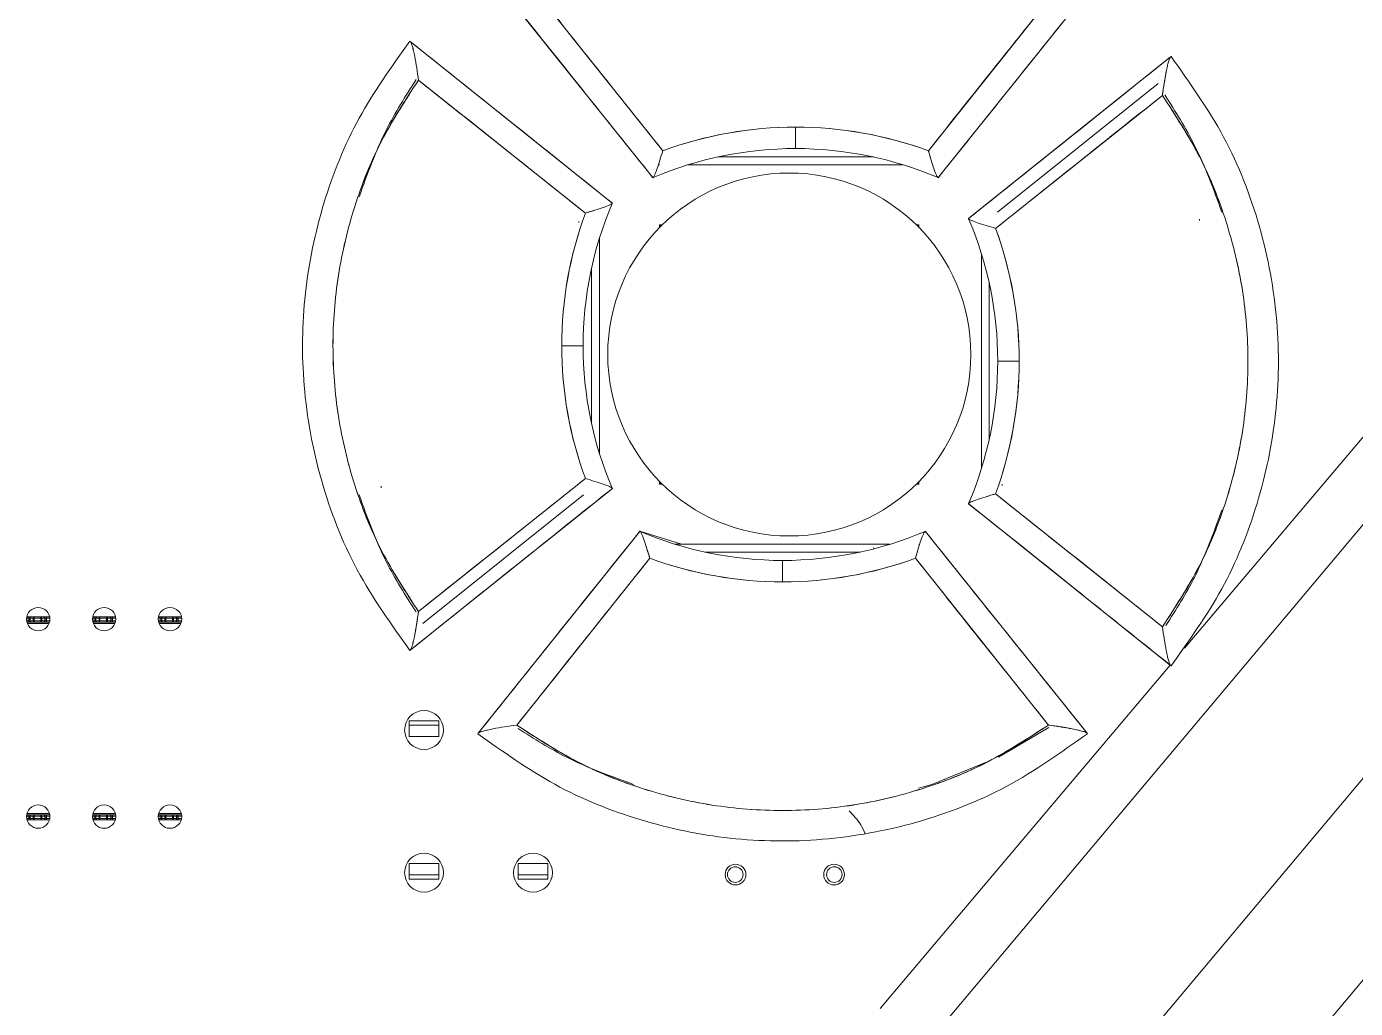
# Model space of a CAD drawing. Header units: millimetres. Extents: x -1 to 210, y -19 to 296.
# Drawn here: x 109.2 to 160.5, y 126.4 to 164.2 of the extents above; entities that cross this region are included whole.
import ezdxf

# ---------------------------------------------------------------- set-up
doc = ezdxf.new("R2010")
doc.units = ezdxf.units.MM

msp = doc.modelspace()

# ---------------------------------------------------------------- linework, layer by layer
at = {"color": 7, "linetype": 'Continuous', "lineweight": 15}
for p, q in [((154.741, 120.278), (199.741, 173.907)), ((133.367, 158.415), (127.146, 166.186)), ((143.241, 124.146), (178.619, 166.307)), ((144.397, 158.413), (150.62, 166.186)), ((133.761, 159.435), (128.633, 165.871)), ((149.133, 165.871), (144.004, 159.435)), ((124.029, 163.649), (124.013, 163.662)), ((124.029, 163.649), (124.013, 163.662)), ((131.801, 157.426), (124.029, 163.649)), ((145.553, 156.822), (153.343, 163.059)), ((153.343, 163.059), (153.359, 163.072)), ((153.359, 163.072), (153.343, 163.059)), ((124.344, 162.162), (130.78, 157.033)), ((146.665, 157.072), (152.859, 162.031)), ((146.665, 157.072), (152.859, 162.031)), ((146.592, 156.443), (153.028, 161.572)), ((138.883, 160.348), (138.883, 159.521)), ((133.634, 158.9), (133.623, 158.896)), ((143.021, 158.896), (134.744, 158.896)), ((141.885, 159.196), (135.881, 159.196)), ((133.383, 158.396), (133.39, 158.399)), ((144.376, 158.399), (144.383, 158.396)), ((144.376, 158.399), (144.383, 158.396)), ((153.875, 140.244), (169.549, 158.806)), ((131.816, 157.404), (131.819, 157.412)), ((131.816, 157.404), (131.819, 157.412)), ((145.553, 156.822), (145.556, 156.815)), ((130.529, 156.706), (130.529, 156.662)), ((133.641, 156.476), (133.641, 156.577)), ((133.691, 156.526), (133.641, 156.577)), ((133.641, 156.577), (133.742, 156.577)), ((143.54, 156.577), (143.641, 156.577)), ((143.59, 156.526), (143.641, 156.577)), ((143.641, 156.577), (143.641, 156.476)), ((131.319, 156.05), (131.319, 147.773)), ((146.053, 147.183), (146.053, 155.46)), ((131.019, 154.913), (131.019, 148.91)), ((146.353, 148.32), (146.353, 154.323)), ((129.867, 151.912), (130.693, 151.912)), ((130.78, 146.79), (124.344, 141.662)), ((133.641, 146.577), (133.641, 146.678)), ((133.691, 146.627), (133.641, 146.577)), ((133.742, 146.577), (133.641, 146.577)), ((143.641, 146.577), (143.54, 146.577)), ((143.641, 146.577), (143.59, 146.627)), ((143.641, 146.678), (143.641, 146.577)), ((146.843, 146.527), (146.843, 146.572)), ((131.819, 146.412), (124.029, 140.174)), ((130.707, 146.162), (124.513, 141.202)), ((130.707, 146.162), (124.513, 141.202)), ((131.819, 146.412), (131.816, 146.419)), ((153.028, 141.072), (146.592, 146.2)), ((145.556, 145.829), (145.553, 145.822)), ((145.556, 145.829), (145.553, 145.822)), ((145.57, 145.808), (153.343, 139.584)), ((132.869, 144.74), (126.646, 136.967)), ((134.483, 144.258), (132.883, 144.758)), ((132.89, 144.755), (132.883, 144.758)), ((132.89, 144.755), (132.883, 144.758)), ((143.883, 144.758), (143.876, 144.755)), ((143.883, 144.758), (150.12, 136.967)), ((134.244, 144.258), (142.521, 144.258)), ((141.913, 144.084), (141.885, 144.133)), ((143.631, 144.253), (143.643, 144.258)), ((128.133, 137.282), (133.261, 143.718)), ((135.381, 143.958), (141.385, 143.958)), ((143.504, 143.718), (148.633, 137.282)), ((149.741, 122.098), (166.991, 142.656)), ((109.242, 141.454), (109.302, 141.454)), ((110.126, 141.454), (109.242, 141.454)), ((109.302, 141.454), (109.302, 141.404)), ((109.402, 141.454), (109.523, 141.454)), ((109.523, 141.454), (109.523, 141.404)), ((109.523, 141.454), (109.782, 141.454)), ((109.782, 141.404), (109.782, 141.454)), ((109.782, 141.454), (109.902, 141.454)), ((110.002, 141.454), (110.126, 141.454)), ((110.002, 141.454), (110.002, 141.404)), ((111.782, 141.454), (111.842, 141.454)), ((112.666, 141.454), (111.782, 141.454)), ((111.842, 141.454), (111.842, 141.404)), ((111.942, 141.454), (112.063, 141.454)), ((112.063, 141.454), (112.063, 141.404)), ((112.063, 141.454), (112.322, 141.454)), ((112.322, 141.404), (112.322, 141.454)), ((112.322, 141.454), (112.442, 141.454)), ((112.542, 141.454), (112.666, 141.454)), ((112.542, 141.454), (112.542, 141.404)), ((114.322, 141.454), (114.382, 141.454)), ((115.206, 141.454), (114.322, 141.454)), ((114.382, 141.454), (114.382, 141.404)), ((114.482, 141.454), (114.603, 141.454)), ((114.603, 141.454), (114.603, 141.404)), ((114.603, 141.454), (114.862, 141.454)), ((114.862, 141.404), (114.862, 141.454)), ((114.862, 141.454), (114.982, 141.454)), ((115.082, 141.454), (115.206, 141.454)), ((115.082, 141.454), (115.082, 141.404)), ((109.236, 141.404), (109.302, 141.404)), ((109.239, 141.304), (109.302, 141.304)), ((109.249, 141.254), (109.302, 141.254)), ((110.119, 141.254), (109.249, 141.254)), ((109.266, 141.204), (110.103, 141.204)), ((109.302, 141.404), (109.352, 141.404)), ((109.302, 141.304), (109.302, 141.404)), ((109.352, 141.304), (109.302, 141.304)), ((109.302, 141.304), (109.302, 141.254)), ((109.352, 141.404), (109.367, 141.404)), ((109.352, 141.304), (109.352, 141.404)), ((109.352, 141.404), (109.352, 141.304)), ((109.352, 141.304), (109.367, 141.304)), ((109.367, 141.404), (109.488, 141.404)), ((109.367, 141.404), (109.367, 141.304)), ((109.367, 141.304), (109.488, 141.304)), ((109.402, 141.254), (109.523, 141.254)), ((109.488, 141.404), (109.523, 141.404)), ((109.488, 141.304), (109.488, 141.404)), ((109.488, 141.304), (109.523, 141.304)), ((109.523, 141.404), (109.523, 141.304)), ((109.523, 141.404), (109.782, 141.404)), ((109.523, 141.304), (109.782, 141.304)), ((109.523, 141.304), (109.523, 141.254)), ((109.523, 141.254), (109.782, 141.254)), ((109.782, 141.304), (109.782, 141.404)), ((109.782, 141.404), (109.817, 141.404)), ((109.782, 141.304), (109.817, 141.304)), ((109.782, 141.254), (109.782, 141.304)), ((109.782, 141.254), (109.902, 141.254)), ((109.817, 141.404), (109.817, 141.304)), ((109.817, 141.404), (109.938, 141.404)), ((109.817, 141.304), (109.938, 141.304)), ((109.938, 141.304), (109.938, 141.404)), ((109.938, 141.404), (109.952, 141.404)), ((109.938, 141.304), (109.952, 141.304)), ((109.952, 141.404), (109.952, 141.304)), ((109.952, 141.404), (110.002, 141.404)), ((109.952, 141.304), (109.952, 141.404)), ((110.002, 141.304), (109.952, 141.304)), ((110.002, 141.404), (110.002, 141.304)), ((110.002, 141.404), (110.133, 141.404)), ((110.002, 141.304), (110.002, 141.254)), ((110.002, 141.304), (110.129, 141.304)), ((110.002, 141.254), (110.119, 141.254)), ((111.776, 141.404), (111.842, 141.404)), ((111.779, 141.304), (111.842, 141.304)), ((111.789, 141.254), (111.842, 141.254)), ((112.659, 141.254), (111.789, 141.254)), ((111.806, 141.204), (112.643, 141.204)), ((111.842, 141.304), (111.842, 141.404)), ((111.892, 141.304), (111.842, 141.304)), ((111.842, 141.304), (111.842, 141.254)), ((111.892, 141.404), (111.907, 141.404)), ((111.892, 141.304), (111.892, 141.404)), ((111.892, 141.304), (111.907, 141.304)), ((111.907, 141.404), (112.028, 141.404)), ((111.907, 141.404), (111.907, 141.304)), ((111.907, 141.304), (112.028, 141.304)), ((111.907, 141.269), (111.907, 141.269)), ((111.942, 141.254), (112.063, 141.254)), ((112.028, 141.404), (112.063, 141.404)), ((112.028, 141.304), (112.028, 141.404)), ((112.028, 141.304), (112.063, 141.304)), ((112.063, 141.404), (112.063, 141.304)), ((112.063, 141.404), (112.322, 141.404)), ((112.063, 141.304), (112.063, 141.254)), ((112.063, 141.304), (112.322, 141.304)), ((112.063, 141.254), (112.322, 141.254)), ((112.322, 141.304), (112.322, 141.404)), ((112.322, 141.404), (112.357, 141.404)), ((112.322, 141.254), (112.322, 141.304)), ((112.322, 141.304), (112.357, 141.304)), ((112.322, 141.254), (112.442, 141.254)), ((112.357, 141.404), (112.357, 141.304)), ((112.357, 141.404), (112.478, 141.404)), ((112.357, 141.304), (112.478, 141.304)), ((112.478, 141.304), (112.478, 141.404)), ((112.478, 141.404), (112.492, 141.404)), ((112.478, 141.304), (112.492, 141.304)), ((112.492, 141.404), (112.492, 141.304)), ((112.492, 141.404), (112.542, 141.404)), ((112.542, 141.304), (112.492, 141.304)), ((112.542, 141.404), (112.542, 141.304)), ((112.542, 141.404), (112.673, 141.404)), ((112.542, 141.304), (112.542, 141.254)), ((112.542, 141.304), (112.669, 141.304)), ((112.542, 141.254), (112.659, 141.254)), ((114.316, 141.404), (114.382, 141.404)), ((114.319, 141.304), (114.382, 141.304)), ((114.329, 141.254), (114.382, 141.254)), ((115.199, 141.254), (114.329, 141.254)), ((114.346, 141.204), (115.183, 141.204)), ((114.382, 141.404), (114.432, 141.404)), ((114.382, 141.304), (114.382, 141.404)), ((114.432, 141.304), (114.382, 141.304)), ((114.382, 141.304), (114.382, 141.254)), ((114.432, 141.404), (114.447, 141.404)), ((114.432, 141.304), (114.432, 141.404)), ((114.432, 141.304), (114.447, 141.304)), ((114.447, 141.404), (114.568, 141.404)), ((114.447, 141.404), (114.447, 141.304)), ((114.447, 141.304), (114.568, 141.304)), ((114.447, 141.269), (114.447, 141.269)), ((114.482, 141.254), (114.603, 141.254)), ((114.568, 141.404), (114.603, 141.404)), ((114.568, 141.304), (114.568, 141.404)), ((114.568, 141.304), (114.603, 141.304)), ((114.603, 141.404), (114.862, 141.404)), ((114.603, 141.404), (114.603, 141.304)), ((114.603, 141.304), (114.862, 141.304)), ((114.603, 141.304), (114.603, 141.254)), ((114.603, 141.254), (114.862, 141.254)), ((114.862, 141.304), (114.862, 141.404)), ((114.862, 141.404), (114.897, 141.404)), ((114.862, 141.254), (114.862, 141.304)), ((114.862, 141.304), (114.897, 141.304)), ((114.862, 141.254), (114.982, 141.254)), ((114.897, 141.404), (114.897, 141.304)), ((114.897, 141.404), (115.018, 141.404)), ((114.897, 141.304), (115.018, 141.304)), ((115.018, 141.304), (115.018, 141.404)), ((115.018, 141.404), (115.032, 141.404)), ((115.018, 141.304), (115.032, 141.304)), ((115.032, 141.404), (115.032, 141.304)), ((115.032, 141.404), (115.082, 141.404)), ((115.032, 141.304), (115.032, 141.404)), ((115.082, 141.304), (115.032, 141.304)), ((115.082, 141.404), (115.082, 141.304)), ((115.082, 141.404), (115.213, 141.404)), ((115.082, 141.304), (115.082, 141.254)), ((115.082, 141.304), (115.209, 141.304)), ((115.082, 141.254), (115.199, 141.254)), ((124.013, 140.162), (124.029, 140.174)), ((124.029, 140.174), (124.013, 140.162)), ((142.145, 126.353), (153.328, 139.596)), ((153.343, 139.584), (153.359, 139.572)), ((153.343, 139.584), (153.359, 139.572)), ((123.99, 137.442), (125.13, 137.442)), ((123.99, 137.442), (123.99, 137.277)), ((125.13, 137.277), (125.13, 137.442)), ((123.99, 137.277), (123.99, 136.842)), ((125.13, 137.277), (123.99, 137.277)), ((123.99, 136.842), (125.13, 136.842)), ((125.13, 136.842), (125.13, 137.277)), ((126.646, 136.967), (126.633, 136.951)), ((126.646, 136.967), (126.633, 136.951)), ((148.649, 137.19), (146.703, 136.04)), ((150.133, 136.951), (150.12, 136.967)), ((150.12, 136.967), (150.133, 136.951)), ((146.332, 135.889), (144.133, 134.996)), ((144.133, 134.996), (143.622, 134.847)), ((109.302, 133.773), (109.235, 133.773)), ((109.302, 133.823), (109.24, 133.823)), ((109.24, 133.823), (110.128, 133.823)), ((110.117, 133.873), (109.251, 133.873)), ((109.302, 133.773), (109.302, 133.823)), ((109.302, 133.773), (109.352, 133.773)), ((109.302, 133.673), (109.302, 133.773)), ((109.367, 133.773), (109.352, 133.773)), ((109.352, 133.673), (109.352, 133.773)), ((109.488, 133.773), (109.367, 133.773)), ((109.367, 133.773), (109.367, 133.673)), ((109.523, 133.823), (109.402, 133.823)), ((109.523, 133.773), (109.488, 133.773)), ((109.488, 133.673), (109.488, 133.773)), ((109.523, 133.823), (109.523, 133.773)), ((109.782, 133.823), (109.523, 133.823)), ((109.523, 133.773), (109.523, 133.673)), ((109.782, 133.773), (109.523, 133.773)), ((109.782, 133.773), (109.782, 133.823)), ((109.902, 133.823), (109.782, 133.823)), ((109.782, 133.673), (109.782, 133.773)), ((109.817, 133.773), (109.782, 133.773)), ((109.817, 133.773), (109.817, 133.673)), ((109.938, 133.773), (109.817, 133.773)), ((109.938, 133.673), (109.938, 133.773)), ((109.952, 133.773), (109.938, 133.773)), ((109.952, 133.773), (109.952, 133.673)), ((109.952, 133.773), (110.002, 133.773)), ((110.128, 133.823), (110.002, 133.823)), ((110.002, 133.773), (110.002, 133.823)), ((110.002, 133.773), (110.002, 133.673)), ((110.134, 133.773), (110.002, 133.773)), ((111.842, 133.773), (111.775, 133.773)), ((111.842, 133.823), (111.78, 133.823)), ((111.78, 133.823), (112.668, 133.823)), ((112.657, 133.873), (111.791, 133.873)), ((111.842, 133.773), (111.842, 133.823)), ((111.842, 133.773), (111.892, 133.773)), ((111.842, 133.673), (111.842, 133.773)), ((111.907, 133.773), (111.892, 133.773)), ((111.892, 133.673), (111.892, 133.773)), ((112.028, 133.773), (111.907, 133.773)), ((111.907, 133.773), (111.907, 133.673)), ((112.063, 133.823), (111.942, 133.823)), ((112.063, 133.773), (112.028, 133.773)), ((112.028, 133.673), (112.028, 133.773)), ((112.063, 133.823), (112.063, 133.773)), ((112.322, 133.823), (112.063, 133.823)), ((112.063, 133.773), (112.063, 133.673)), ((112.322, 133.773), (112.063, 133.773)), ((112.322, 133.773), (112.322, 133.823)), ((112.442, 133.823), (112.322, 133.823)), ((112.322, 133.673), (112.322, 133.773)), ((112.357, 133.773), (112.322, 133.773)), ((112.357, 133.773), (112.357, 133.673)), ((112.478, 133.773), (112.357, 133.773)), ((112.478, 133.673), (112.478, 133.773)), ((112.492, 133.773), (112.478, 133.773)), ((112.492, 133.773), (112.492, 133.673)), ((112.492, 133.773), (112.542, 133.773)), ((112.668, 133.823), (112.542, 133.823)), ((112.542, 133.773), (112.542, 133.823)), ((112.542, 133.773), (112.542, 133.673)), ((112.674, 133.773), (112.542, 133.773)), ((114.382, 133.773), (114.315, 133.773)), ((114.382, 133.823), (114.32, 133.823)), ((114.32, 133.823), (115.208, 133.823)), ((115.197, 133.873), (114.331, 133.873)), ((114.382, 133.773), (114.382, 133.823)), ((114.382, 133.773), (114.432, 133.773)), ((114.382, 133.673), (114.382, 133.773)), ((114.447, 133.773), (114.432, 133.773)), ((114.432, 133.673), (114.432, 133.773)), ((114.568, 133.773), (114.447, 133.773)), ((114.447, 133.773), (114.447, 133.673)), ((114.603, 133.823), (114.482, 133.823)), ((114.603, 133.773), (114.568, 133.773)), ((114.568, 133.673), (114.568, 133.773)), ((114.603, 133.823), (114.603, 133.773)), ((114.862, 133.823), (114.603, 133.823)), ((114.603, 133.773), (114.603, 133.673)), ((114.862, 133.773), (114.603, 133.773)), ((114.862, 133.773), (114.862, 133.823)), ((114.982, 133.823), (114.862, 133.823)), ((114.862, 133.673), (114.862, 133.773)), ((114.897, 133.773), (114.862, 133.773)), ((114.897, 133.773), (114.897, 133.673)), ((115.018, 133.773), (114.897, 133.773)), ((115.018, 133.673), (115.018, 133.773)), ((115.032, 133.773), (115.018, 133.773)), ((115.032, 133.773), (115.032, 133.673)), ((115.032, 133.773), (115.082, 133.773)), ((115.208, 133.823), (115.082, 133.823)), ((115.082, 133.773), (115.082, 133.823)), ((115.082, 133.773), (115.082, 133.673)), ((115.214, 133.773), (115.082, 133.773)), ((109.302, 133.673), (109.241, 133.673)), ((109.302, 133.623), (109.253, 133.623)), ((109.352, 133.673), (109.302, 133.673)), ((109.302, 133.623), (109.302, 133.673)), ((109.367, 133.673), (109.352, 133.673)), ((109.488, 133.673), (109.367, 133.673)), ((109.523, 133.623), (109.402, 133.623)), ((109.523, 133.673), (109.488, 133.673)), ((109.782, 133.673), (109.523, 133.673)), ((109.523, 133.673), (109.523, 133.623)), ((109.782, 133.623), (109.523, 133.623)), ((109.782, 133.623), (109.782, 133.673)), ((109.817, 133.673), (109.782, 133.673)), ((109.902, 133.623), (109.782, 133.623)), ((109.938, 133.673), (109.817, 133.673)), ((109.952, 133.673), (109.938, 133.673)), ((110.002, 133.673), (109.952, 133.673)), ((110.002, 133.623), (110.002, 133.673)), ((110.128, 133.673), (110.002, 133.673)), ((110.116, 133.623), (110.002, 133.623)), ((111.842, 133.673), (111.781, 133.673)), ((111.842, 133.623), (111.793, 133.623)), ((111.892, 133.673), (111.842, 133.673)), ((111.842, 133.623), (111.842, 133.673)), ((111.907, 133.673), (111.892, 133.673)), ((112.028, 133.673), (111.907, 133.673)), ((112.063, 133.623), (111.942, 133.623)), ((112.063, 133.673), (112.028, 133.673)), ((112.322, 133.673), (112.063, 133.673)), ((112.063, 133.673), (112.063, 133.623)), ((112.322, 133.623), (112.063, 133.623)), ((112.322, 133.623), (112.322, 133.673)), ((112.357, 133.673), (112.322, 133.673)), ((112.442, 133.623), (112.322, 133.623)), ((112.478, 133.673), (112.357, 133.673)), ((112.492, 133.673), (112.478, 133.673)), ((112.542, 133.673), (112.492, 133.673)), ((112.542, 133.623), (112.542, 133.673)), ((112.668, 133.673), (112.542, 133.673)), ((112.656, 133.623), (112.542, 133.623)), ((114.382, 133.673), (114.321, 133.673)), ((114.382, 133.623), (114.333, 133.623)), ((114.432, 133.673), (114.382, 133.673)), ((114.382, 133.623), (114.382, 133.673)), ((114.447, 133.673), (114.432, 133.673)), ((114.568, 133.673), (114.447, 133.673)), ((114.603, 133.623), (114.482, 133.623)), ((114.603, 133.673), (114.568, 133.673)), ((114.862, 133.673), (114.603, 133.673)), ((114.603, 133.673), (114.603, 133.623)), ((114.862, 133.623), (114.603, 133.623)), ((114.862, 133.623), (114.862, 133.673)), ((114.982, 133.623), (114.862, 133.623)), ((115.018, 133.673), (114.897, 133.673)), ((115.032, 133.673), (115.018, 133.673)), ((115.082, 133.673), (115.032, 133.673)), ((115.082, 133.623), (115.082, 133.673)), ((115.208, 133.673), (115.082, 133.673)), ((115.196, 133.623), (115.082, 133.623)), ((123.99, 131.942), (125.13, 131.942)), ((123.99, 131.942), (123.99, 131.507)), ((125.13, 131.942), (125.13, 131.507)), ((129.33, 131.942), (128.19, 131.942)), ((128.19, 131.942), (128.19, 131.507)), ((129.33, 131.507), (129.33, 131.942)), ((123.99, 131.507), (123.99, 131.342)), ((125.13, 131.507), (123.99, 131.507)), ((125.13, 131.342), (123.99, 131.342)), ((125.13, 131.507), (125.13, 131.342)), ((128.19, 131.507), (129.33, 131.507)), ((128.19, 131.507), (128.19, 131.342)), ((128.19, 131.342), (129.33, 131.342)), ((129.33, 131.507), (129.33, 131.342))]:
    msp.add_line(p, q, dxfattribs=at)
at = {"color": 7, "linetype": 'Continuous', "lineweight": 15, "flags": 128}
for points in [[(147.505, 151.322), (147.336, 151.322), (147.178, 151.322), (147.035, 151.322), (146.912, 151.322), (146.812, 151.322), (146.738, 151.322), (146.693, 151.322), (146.678, 151.322)], [(146.678, 151.322), (146.693, 151.322), (146.738, 151.322), (146.812, 151.322), (146.912, 151.322), (147.035, 151.322), (147.178, 151.322), (147.336, 151.322), (147.505, 151.322)], [(138.383, 143.632), (138.383, 143.617), (138.383, 143.572), (138.383, 143.498), (138.383, 143.398), (138.383, 143.275), (138.383, 143.132), (138.383, 142.974), (138.383, 142.806)], [(138.383, 142.806), (138.383, 142.974), (138.383, 143.132), (138.383, 143.275), (138.383, 143.398), (138.383, 143.498), (138.383, 143.572), (138.383, 143.617), (138.383, 143.632)], [(111.842, 141.404), (111.852, 141.404), (111.861, 141.404), (111.87, 141.404), (111.878, 141.404), (111.884, 141.404), (111.888, 141.404), (111.891, 141.404), (111.892, 141.404)], [(114.897, 133.673), (114.893, 133.673), (114.889, 133.673), (114.885, 133.673), (114.881, 133.673), (114.876, 133.673), (114.871, 133.673), (114.866, 133.673), (114.862, 133.673)]]:
    msp.add_lwpolyline(points, dxfattribs=at)
at = {"color": 7, "linetype": 'Continuous', "lineweight": 15}
for centre, radius in [((138.641, 151.577), 7), ((109.684, 141.37), 0.45), ((112.224, 141.37), 0.45), ((114.764, 141.37), 0.45), ((124.56, 137.091), 0.75), ((109.684, 133.75), 0.45), ((112.224, 133.75), 0.45), ((114.764, 133.75), 0.45), ((124.56, 131.591), 0.75), ((128.76, 131.591), 0.75), ((136.568, 131.515), 0.4), ((136.558, 131.515), 0.3), ((140.368, 131.515), 0.4), ((140.378, 131.515), 0.3)]:
    msp.add_circle(centre, radius, dxfattribs=at)
for centre, radius, start, end in [((138.883, 145.521), 14.826, 90, 110.2084), ((138.883, 145.521), 14.826, 69.7916, 110.2084), ((138.883, 145.521), 14.826, 69.7916, 90), ((138.883, 145.521), 14, 90, 113.1007), ((138.883, 145.521), 14, 66.8993, 90), ((144.693, 151.912), 14, 156.8993, 180), ((144.693, 151.912), 14.826, 159.7916, 200.2084), ((144.693, 151.912), 14.826, 159.7916, 180), ((132.678, 151.322), 14, 360, 23.1007), ((132.678, 151.322), 14.826, 339.7916, 20.2084), ((132.678, 151.322), 14.826, 360, 20.2084), ((144.693, 151.912), 14.826, 180, 200.2084), ((144.693, 151.912), 14, 180, 203.1007), ((132.678, 151.322), 14, 336.8993, 360), ((132.678, 151.322), 14.826, 339.7916, 360), ((138.383, 157.632), 14, 246.8993, 270), ((138.383, 157.632), 14, 270, 293.1007), ((138.383, 157.632), 14.826, 249.7916, 290.2084), ((138.383, 157.632), 14.826, 249.7916, 270), ((138.383, 157.632), 14.826, 270, 290.2084), ((109.402, 141.404), 0.05, 90.0002, 180), ((109.402, 141.404), 0.05, 90, 180), ((109.411, 141.411), 0.0446, 101.4206, 188.0512), ((109.532, 141.411), 0.0446, 101.4232, 188.0486), ((109.773, 141.411), 0.0446, 351.9514, 78.5768), ((109.893, 141.411), 0.0446, 351.9488, 78.5794), ((109.902, 141.404), 0.05, 360, 90), ((109.902, 141.404), 0.05, 360, 90), ((111.942, 141.404), 0.05, 90.0002, 180), ((111.942, 141.404), 0.05, 90, 180), ((111.951, 141.411), 0.0446, 101.4232, 188.0486), ((112.072, 141.411), 0.0446, 101.4232, 188.0486), ((112.313, 141.411), 0.0446, 351.9488, 78.5794), ((112.433, 141.411), 0.0446, 351.9488, 78.5794), ((112.442, 141.404), 0.05, 360, 90), ((112.442, 141.404), 0.05, 360, 90), ((114.482, 141.404), 0.05, 90.0002, 180), ((114.482, 141.404), 0.05, 90, 180), ((114.491, 141.411), 0.0446, 101.4232, 188.0486), ((114.612, 141.411), 0.0446, 101.42, 188.049), ((114.853, 141.411), 0.0446, 351.9488, 78.5794), ((114.973, 141.411), 0.0446, 351.9488, 78.5794), ((114.982, 141.404), 0.05, 360, 90), ((114.982, 141.404), 0.05, 360, 90), ((109.402, 141.304), 0.05, 180, 270), ((109.402, 141.304), 0.05, 180, 270), ((109.411, 141.298), 0.0446, 171.9514, 258.5767), ((109.532, 141.298), 0.0446, 171.9525, 258.5756), ((109.773, 141.298), 0.0446, 281.4233, 8.0486), ((109.893, 141.298), 0.0446, 281.4217, 8.0501), ((109.902, 141.304), 0.05, 270, 360), ((109.902, 141.304), 0.05, 270, 360), ((111.942, 141.304), 0.05, 180, 270), ((111.942, 141.304), 0.05, 180, 270), ((111.951, 141.298), 0.0446, 171.9525, 258.5756), ((112.072, 141.298), 0.0446, 171.9525, 258.5756), ((112.313, 141.298), 0.0446, 281.4217, 8.0501), ((112.433, 141.298), 0.0446, 281.4217, 8.0501), ((112.442, 141.304), 0.05, 270, 360), ((112.442, 141.304), 0.05, 270, 360), ((114.482, 141.304), 0.05, 180, 270), ((114.482, 141.304), 0.05, 180, 270), ((114.491, 141.298), 0.0446, 171.9521, 258.5789), ((114.612, 141.298), 0.0446, 171.9521, 258.5789), ((114.853, 141.298), 0.0446, 281.4217, 8.0501), ((114.973, 141.298), 0.0446, 281.4217, 8.0501), ((114.982, 141.304), 0.05, 270, 360), ((114.982, 141.304), 0.05, 270, 360), ((109.402, 133.773), 0.05, 90, 180), ((109.402, 133.773), 0.05, 90, 180), ((109.411, 133.78), 0.0446, 101.4205, 188.0503), ((109.532, 133.78), 0.0446, 101.4221, 188.0488), ((109.773, 133.78), 0.0446, 351.9523, 78.5768), ((109.893, 133.78), 0.0446, 351.9512, 78.5779), ((109.902, 133.773), 0.05, 360, 90), ((109.902, 133.773), 0.05, 360, 90), ((111.942, 133.773), 0.05, 90, 180), ((111.942, 133.773), 0.05, 90, 180), ((111.951, 133.78), 0.0446, 101.4232, 188.0477), ((112.072, 133.78), 0.0446, 101.4232, 188.0477), ((112.313, 133.78), 0.0446, 351.9497, 78.5795), ((112.433, 133.78), 0.0446, 351.9497, 78.5795), ((112.442, 133.773), 0.05, 360, 90), ((112.442, 133.773), 0.05, 360, 90), ((114.482, 133.773), 0.05, 90, 180), ((114.482, 133.773), 0.05, 90, 180), ((114.491, 133.78), 0.0446, 101.4232, 188.0477), ((114.612, 133.78), 0.0446, 101.4199, 188.0481), ((114.853, 133.78), 0.0446, 351.9497, 78.5795), ((114.973, 133.78), 0.0446, 351.9497, 78.5795), ((114.982, 133.773), 0.05, 360, 90), ((114.982, 133.773), 0.05, 360, 90), ((109.402, 133.673), 0.05, 180, 270), ((109.402, 133.673), 0.05, 180, 270), ((109.411, 133.667), 0.0446, 171.9478, 258.5793), ((109.532, 133.667), 0.0446, 171.9494, 258.5777), ((109.773, 133.667), 0.0446, 281.4233, 8.0495), ((109.893, 133.667), 0.0446, 281.4233, 8.0495), ((109.902, 133.673), 0.05, 269.9998, 360), ((109.902, 133.673), 0.05, 270, 360), ((111.942, 133.673), 0.05, 180, 270), ((111.942, 133.673), 0.05, 180, 270), ((111.951, 133.667), 0.0446, 171.9505, 258.5767), ((112.072, 133.667), 0.0446, 171.9505, 258.5767), ((112.313, 133.667), 0.0446, 281.4207, 8.0522), ((112.433, 133.667), 0.0446, 281.4207, 8.0522), ((112.442, 133.673), 0.05, 269.9998, 360), ((112.442, 133.673), 0.05, 270, 360), ((114.482, 133.673), 0.05, 180, 270), ((114.482, 133.673), 0.05, 180, 270), ((114.491, 133.667), 0.0446, 171.9505, 258.5767), ((114.612, 133.667), 0.0446, 171.9501, 258.5799), ((114.853, 133.667), 0.0446, 281.4207, 8.0522), ((114.973, 133.667), 0.0446, 281.4207, 8.0522), ((114.982, 133.673), 0.05, 269.9998, 360), ((114.982, 133.673), 0.05, 270, 360)]:
    msp.add_arc(centre, radius, start, end, dxfattribs=at)
for points, knots in [([(127.146, 166.186), (128.309, 164.732), (130.388, 162.136), (132.468, 159.539), (133.383, 158.396)], [0, 0, 0, 0, 0.560016, 1, 1, 1, 1]), ([(144.383, 158.396), (145.547, 159.85), (147.627, 162.448), (149.705, 165.044), (150.62, 166.186)], [0, 0, 0, 0, 0.559987, 1, 1, 1, 1]), ([(133.761, 159.435), (132.805, 160.637), (131.096, 162.784), (129.386, 164.928), (128.633, 165.871)], [0, 0, 0, 0, 0.559893, 1, 1, 1, 1]), ([(149.133, 165.871), (148.175, 164.67), (146.464, 162.527), (144.756, 160.38), (144.004, 159.435)], [0, 0, 0, 0, 0.560115, 1, 1, 1, 1]), ([(124.013, 163.662), (123.321, 162.697), (121.935, 160.766), (120.598, 157.442), (119.87, 153.945), (119.822, 150.319), (120.493, 146.698), (121.845, 143.198), (123.291, 141.172), (124.013, 140.162)], [0, 0, 0, 0, 0.1400098, 0.2804272, 0.4200763, 0.5605547, 0.7064457, 0.8535711, 1, 1, 1, 1]), ([(131.819, 157.412), (130.364, 158.576), (127.766, 160.656), (125.171, 162.734), (124.029, 163.649)], [0, 0, 0, 0, 0.5599866, 1, 1, 1, 1]), ([(124.029, 163.649), (124.041, 163.632), (124.068, 163.597), (124.111, 163.463), (124.156, 163.286), (124.211, 163.015), (124.278, 162.63), (124.322, 162.318), (124.344, 162.162)], [0, 0, 0, 0, 0.1202343, 0.25022, 0.3666502, 0.5007179, 0.7495896, 1, 1, 1, 1]), ([(124.344, 162.162), (124.322, 162.318), (124.278, 162.63), (124.212, 163.014), (124.155, 163.285), (124.111, 163.463), (124.067, 163.597), (124.041, 163.632), (124.029, 163.649)], [0, 0, 0, 0, 0.2504125, 0.4992842, 0.6328268, 0.749781, 0.8794356, 1, 1, 1, 1]), ([(153.343, 163.059), (151.889, 161.895), (149.293, 159.817), (146.696, 157.737), (145.553, 156.822)], [0, 0, 0, 0, 0.560016, 1, 1, 1, 1]), ([(153.028, 161.572), (153.05, 161.728), (153.093, 162.04), (153.16, 162.425), (153.216, 162.696), (153.261, 162.873), (153.304, 163.007), (153.33, 163.042), (153.343, 163.059)], [0, 0, 0, 0, 0.250411, 0.499282, 0.633329, 0.74978, 0.879762, 1, 1, 1, 1]), ([(153.343, 163.059), (153.33, 163.042), (153.304, 163.007), (153.26, 162.873), (153.216, 162.695), (153.175, 162.499), (153.142, 162.318), (153.12, 162.19), (153.108, 162.117), (153.102, 162.078), (153.099, 162.059), (153.097, 162.049), (153.096, 162.044), (153.096, 162.041), (153.096, 162.04), (153.096, 162.039), (153.096, 162.039), (153.096, 162.039), (153.096, 162.039), (153.096, 162.039), (153.096, 162.039), (153.096, 162.038), (153.094, 162.032), (153.084, 161.954), (153.058, 161.8), (153.038, 161.65), (153.028, 161.572)], [0, 0, 0, 0, 0.120401, 0.249927, 0.366694, 0.500132, 0.611361, 0.677208, 0.71255, 0.730803, 0.740073, 0.744743, 0.747086, 0.74826, 0.748848, 0.749142, 0.749289, 0.749363, 0.749399, 0.749418, 0.749427, 0.749436, 0.750531, 0.759295, 0.874736, 1, 1, 1, 1]), ([(153.359, 139.572), (154.051, 140.536), (155.437, 142.467), (156.774, 145.792), (157.502, 149.288), (157.549, 152.914), (156.878, 156.535), (155.526, 160.035), (154.08, 162.061), (153.359, 163.072)], [0, 0, 0, 0, 0.14001, 0.280427, 0.420076, 0.560555, 0.706446, 0.853571, 1, 1, 1, 1]), ([(124.344, 141.662), (123.842, 142.432), (122.846, 143.964), (121.826, 146.518), (121.189, 149.177), (120.978, 151.908), (121.188, 154.642), (121.826, 157.304), (122.846, 159.86), (123.842, 161.391), (124.344, 162.162)], [0, 0, 0, 0, 0.125904, 0.250271, 0.37519, 0.499759, 0.624582, 0.749758, 0.874113, 1, 1, 1, 1]), ([(124.344, 141.662), (123.847, 142.424), (122.85, 143.955), (121.829, 146.507), (121.19, 149.173), (120.977, 151.907), (121.188, 154.644), (121.828, 157.314), (122.849, 159.868), (123.846, 161.399), (124.344, 162.162)], [0, 0, 0, 0, 0.124677, 0.250271, 0.374725, 0.499759, 0.624928, 0.749757, 0.875255, 1, 1, 1, 1]), ([(122.057, 157.662), (122.371, 158.535), (122.941, 160.121), (123.845, 161.541), (124.251, 162.178)], [0, 0, 0, 0, 0.551056, 1, 1, 1, 1]), ([(124.344, 162.162), (125.544, 161.204), (127.687, 159.493), (129.835, 157.785), (130.78, 157.033)], [0, 0, 0, 0, 0.560115, 1, 1, 1, 1]), ([(146.592, 156.443), (147.794, 157.4), (149.941, 159.108), (152.085, 160.819), (153.028, 161.572)], [0, 0, 0, 0, 0.559893, 1, 1, 1, 1]), ([(153.028, 161.572), (153.529, 160.801), (154.526, 159.27), (155.545, 156.715), (156.182, 154.057), (156.394, 151.325), (156.183, 148.592), (155.546, 145.93), (154.526, 143.373), (153.529, 141.842), (153.028, 141.072)], [0, 0, 0, 0, 0.125904, 0.250271, 0.37519, 0.499759, 0.624582, 0.749758, 0.874113, 1, 1, 1, 1]), ([(153.028, 161.572), (153.525, 160.809), (154.522, 159.278), (155.542, 156.727), (156.182, 154.06), (156.394, 151.326), (156.183, 148.589), (155.543, 145.919), (154.522, 143.366), (153.525, 141.835), (153.028, 141.072)], [0, 0, 0, 0, 0.1246766, 0.2502708, 0.3747246, 0.4997591, 0.6249276, 0.749757, 0.8752553, 1, 1, 1, 1]), ([(153.12, 161.588), (153.526, 160.951), (154.43, 159.531), (155, 157.945), (155.315, 157.072)], [0, 0, 0, 0, 0.448944, 1, 1, 1, 1]), ([(133.39, 158.399), (133.398, 158.406), (133.415, 158.422), (133.466, 158.524), (133.545, 158.733), (133.652, 159.061), (133.725, 159.31), (133.761, 159.435)], [0, 0, 0, 0, 0.120167, 0.249921, 0.499752, 0.749557, 1, 1, 1, 1]), ([(133.761, 159.435), (133.725, 159.31), (133.652, 159.061), (133.545, 158.733), (133.466, 158.524), (133.416, 158.421), (133.398, 158.406), (133.39, 158.399)], [0, 0, 0, 0, 0.250432, 0.500222, 0.750063, 0.87959, 1, 1, 1, 1]), ([(144.376, 158.399), (144.368, 158.405), (144.352, 158.419), (144.302, 158.514), (144.224, 158.724), (144.114, 159.061), (144.041, 159.31), (144.004, 159.435)], [0, 0, 0, 0, 0.109493, 0.228424, 0.499556, 0.749457, 1, 1, 1, 1]), ([(144.004, 159.435), (144.017, 159.391), (144.053, 159.265), (144.126, 159.024), (144.223, 158.724), (144.303, 158.514), (144.352, 158.419), (144.368, 158.405), (144.376, 158.399)], [0, 0, 0, 0, 0.087576, 0.250853, 0.500578, 0.770981, 0.888668, 1, 1, 1, 1]), ([(130.78, 157.033), (130.823, 157.046), (130.949, 157.082), (131.191, 157.155), (131.49, 157.252), (131.701, 157.331), (131.796, 157.381), (131.809, 157.397), (131.816, 157.404)], [0, 0, 0, 0, 0.087576, 0.250853, 0.500578, 0.770981, 0.888668, 1, 1, 1, 1]), ([(131.816, 157.404), (131.809, 157.397), (131.796, 157.381), (131.701, 157.331), (131.49, 157.252), (131.153, 157.142), (130.904, 157.07), (130.78, 157.033)], [0, 0, 0, 0, 0.1094935, 0.2284241, 0.4995559, 0.7494571, 1, 1, 1, 1]), ([(145.556, 156.815), (145.563, 156.806), (145.579, 156.789), (145.681, 156.739), (145.89, 156.659), (146.218, 156.553), (146.467, 156.48), (146.592, 156.443)], [0, 0, 0, 0, 0.120167, 0.249921, 0.499752, 0.749557, 1, 1, 1, 1]), ([(146.592, 156.443), (146.467, 156.48), (146.218, 156.553), (145.89, 156.659), (145.681, 156.739), (145.578, 156.789), (145.563, 156.806), (145.556, 156.815)], [0, 0, 0, 0, 0.250432, 0.500222, 0.750063, 0.87959, 1, 1, 1, 1]), ([(154.463, 156.739), (154.463, 156.758), (154.463, 156.787), (154.463, 156.792), (154.463, 156.794)], [0, 0, 0, 0, 0.647421, 1, 1, 1, 1]), ([(130.78, 146.79), (129.577, 145.833), (127.43, 144.125), (125.287, 142.414), (124.344, 141.662)], [0, 0, 0, 0, 0.559893, 1, 1, 1, 1]), ([(131.816, 146.419), (131.808, 146.427), (131.793, 146.444), (131.691, 146.495), (131.481, 146.574), (131.153, 146.681), (130.904, 146.754), (130.78, 146.79)], [0, 0, 0, 0, 0.120167, 0.249921, 0.499752, 0.749557, 1, 1, 1, 1]), ([(130.78, 146.79), (130.904, 146.754), (131.153, 146.681), (131.481, 146.574), (131.691, 146.495), (131.793, 146.445), (131.808, 146.427), (131.816, 146.419)], [0, 0, 0, 0, 0.250432, 0.500222, 0.750064, 0.87959, 1, 1, 1, 1]), ([(124.251, 141.645), (123.845, 142.283), (122.941, 143.703), (122.371, 145.288), (122.057, 146.162)], [0, 0, 0, 0, 0.448944, 1, 1, 1, 1]), ([(122.909, 146.494), (122.909, 146.475), (122.909, 146.446), (122.909, 146.441), (122.909, 146.439)], [0, 0, 0, 0, 0.647421, 1, 1, 1, 1]), ([(124.029, 140.174), (125.482, 141.338), (128.078, 143.417), (130.676, 145.496), (131.819, 146.412)], [0, 0, 0, 0, 0.560016, 1, 1, 1, 1]), ([(145.556, 145.829), (145.562, 145.836), (145.576, 145.853), (145.67, 145.902), (145.881, 145.981), (146.218, 146.091), (146.467, 146.164), (146.592, 146.2)], [0, 0, 0, 0, 0.109494, 0.228424, 0.499556, 0.749457, 1, 1, 1, 1]), ([(146.592, 146.2), (146.548, 146.188), (146.422, 146.152), (146.181, 146.078), (145.881, 145.981), (145.67, 145.902), (145.576, 145.852), (145.562, 145.836), (145.556, 145.829)], [0, 0, 0, 0, 0.0875764, 0.2508535, 0.5005779, 0.7709812, 0.8886683, 1, 1, 1, 1]), ([(153.028, 141.072), (151.827, 142.03), (149.684, 143.74), (147.537, 145.449), (146.592, 146.2)], [0, 0, 0, 0, 0.560115, 1, 1, 1, 1]), ([(145.553, 145.822), (147.007, 144.657), (149.605, 142.577), (152.201, 140.499), (153.343, 139.584)], [0, 0, 0, 0, 0.559987, 1, 1, 1, 1]), ([(155.315, 145.572), (155.001, 144.698), (154.441, 143.137), (153.552, 141.738), (153.161, 141.123)], [0, 0, 0, 0, 0.559831, 1, 1, 1, 1]), ([(132.883, 144.758), (131.718, 143.303), (129.638, 140.705), (127.56, 138.11), (126.646, 136.967)], [0, 0, 0, 0, 0.559987, 1, 1, 1, 1]), ([(133.261, 143.718), (133.249, 143.762), (133.213, 143.888), (133.139, 144.129), (133.042, 144.429), (132.963, 144.64), (132.913, 144.735), (132.898, 144.748), (132.89, 144.755)], [0, 0, 0, 0, 0.087576, 0.250853, 0.500578, 0.770981, 0.888668, 1, 1, 1, 1]), ([(132.89, 144.755), (132.898, 144.748), (132.914, 144.735), (132.963, 144.64), (133.042, 144.429), (133.152, 144.092), (133.225, 143.843), (133.261, 143.718)], [0, 0, 0, 0, 0.109494, 0.228424, 0.499556, 0.749457, 1, 1, 1, 1]), ([(143.504, 143.718), (143.541, 143.843), (143.614, 144.092), (143.72, 144.42), (143.8, 144.63), (143.85, 144.732), (143.867, 144.747), (143.876, 144.755)], [0, 0, 0, 0, 0.250432, 0.500222, 0.750064, 0.87959, 1, 1, 1, 1]), ([(143.876, 144.755), (143.867, 144.747), (143.85, 144.732), (143.8, 144.63), (143.72, 144.42), (143.614, 144.092), (143.541, 143.843), (143.504, 143.718)], [0, 0, 0, 0, 0.120167, 0.249921, 0.499752, 0.749557, 1, 1, 1, 1]), ([(150.12, 136.967), (148.956, 138.421), (146.878, 141.017), (144.798, 143.615), (143.883, 144.758)], [0, 0, 0, 0, 0.560016, 1, 1, 1, 1]), ([(128.133, 137.282), (129.091, 138.483), (130.801, 140.626), (132.51, 142.774), (133.261, 143.718)], [0, 0, 0, 0, 0.560115, 1, 1, 1, 1]), ([(143.504, 143.718), (144.461, 142.516), (146.169, 140.369), (147.88, 138.226), (148.633, 137.282)], [0, 0, 0, 0, 0.559893, 1, 1, 1, 1]), ([(109.302, 141.454), (109.315, 141.454), (109.342, 141.454), (109.369, 141.454), (109.386, 141.454), (109.399, 141.454), (109.401, 141.454), (109.402, 141.454)], [0, 0, 0, 0, 0.250657, 0.499128, 0.624141, 0.746094, 1, 1, 1, 1]), ([(109.902, 141.454), (109.904, 141.454), (109.907, 141.454), (109.926, 141.454), (109.946, 141.454), (109.969, 141.454), (109.989, 141.454), (110.002, 141.454)], [0, 0, 0, 0, 0.250658, 0.499119, 0.624134, 0.746086, 1, 1, 1, 1]), ([(111.842, 141.454), (111.855, 141.454), (111.882, 141.454), (111.909, 141.454), (111.926, 141.454), (111.939, 141.454), (111.941, 141.454), (111.942, 141.454)], [0, 0, 0, 0, 0.250656, 0.499127, 0.624139, 0.746097, 1, 1, 1, 1]), ([(112.442, 141.454), (112.444, 141.454), (112.447, 141.454), (112.466, 141.454), (112.486, 141.454), (112.509, 141.454), (112.529, 141.454), (112.542, 141.454)], [0, 0, 0, 0, 0.250658, 0.49912, 0.624135, 0.746097, 1, 1, 1, 1]), ([(114.382, 141.454), (114.395, 141.454), (114.422, 141.454), (114.449, 141.454), (114.466, 141.454), (114.479, 141.454), (114.481, 141.454), (114.482, 141.454)], [0, 0, 0, 0, 0.250668, 0.499128, 0.62414, 0.746097, 1, 1, 1, 1]), ([(114.982, 141.454), (114.984, 141.454), (114.987, 141.454), (115.006, 141.454), (115.026, 141.454), (115.049, 141.454), (115.069, 141.454), (115.082, 141.454)], [0, 0, 0, 0, 0.250658, 0.49912, 0.624135, 0.746097, 1, 1, 1, 1]), ([(124.344, 141.662), (124.322, 141.505), (124.278, 141.194), (124.211, 140.809), (124.156, 140.538), (124.111, 140.36), (124.068, 140.226), (124.041, 140.191), (124.029, 140.174)], [0, 0, 0, 0, 0.250411, 0.499282, 0.633329, 0.74978, 0.879762, 1, 1, 1, 1]), ([(124.048, 140.206), (124.054, 140.215), (124.074, 140.244), (124.111, 140.362), (124.155, 140.537), (124.196, 140.734), (124.229, 140.916), (124.251, 141.044), (124.263, 141.116), (124.269, 141.155), (124.273, 141.175), (124.274, 141.185), (124.275, 141.19), (124.275, 141.192), (124.276, 141.193), (124.276, 141.194), (124.276, 141.194), (124.276, 141.195), (124.276, 141.195), (124.276, 141.195), (124.276, 141.195), (124.276, 141.195), (124.277, 141.201), (124.289, 141.279), (124.313, 141.434), (124.333, 141.584), (124.344, 141.662)], [0, 0, 0, 0, 0.064055, 0.201878, 0.326125, 0.468112, 0.586465, 0.656531, 0.694136, 0.713559, 0.723422, 0.728391, 0.730885, 0.732134, 0.73276, 0.733073, 0.733229, 0.733307, 0.733346, 0.733366, 0.733375, 0.733385, 0.73455, 0.743875, 0.866712, 1, 1, 1, 1]), ([(109.302, 141.254), (109.315, 141.254), (109.342, 141.254), (109.369, 141.254), (109.386, 141.254), (109.399, 141.254), (109.401, 141.254), (109.402, 141.254)], [0, 0, 0, 0, 0.250657, 0.499128, 0.624141, 0.746094, 1, 1, 1, 1]), ([(109.902, 141.254), (109.904, 141.254), (109.907, 141.254), (109.926, 141.254), (109.946, 141.254), (109.969, 141.254), (109.989, 141.254), (110.002, 141.254)], [0, 0, 0, 0, 0.250658, 0.499119, 0.624134, 0.746086, 1, 1, 1, 1]), ([(111.842, 141.254), (111.855, 141.254), (111.882, 141.254), (111.909, 141.254), (111.926, 141.254), (111.939, 141.254), (111.941, 141.254), (111.942, 141.254)], [0, 0, 0, 0, 0.250656, 0.499127, 0.624139, 0.746097, 1, 1, 1, 1]), ([(112.442, 141.254), (112.444, 141.254), (112.447, 141.254), (112.466, 141.254), (112.486, 141.254), (112.509, 141.254), (112.529, 141.254), (112.542, 141.254)], [0, 0, 0, 0, 0.250658, 0.49912, 0.624135, 0.746097, 1, 1, 1, 1]), ([(114.382, 141.254), (114.395, 141.254), (114.422, 141.254), (114.449, 141.254), (114.466, 141.254), (114.479, 141.254), (114.481, 141.254), (114.482, 141.254)], [0, 0, 0, 0, 0.250668, 0.499128, 0.62414, 0.746097, 1, 1, 1, 1]), ([(114.982, 141.254), (114.984, 141.254), (114.987, 141.254), (115.006, 141.254), (115.026, 141.254), (115.049, 141.254), (115.069, 141.254), (115.082, 141.254)], [0, 0, 0, 0, 0.250658, 0.49912, 0.624135, 0.746097, 1, 1, 1, 1]), ([(153.028, 141.072), (153.05, 140.915), (153.093, 140.604), (153.16, 140.219), (153.216, 139.948), (153.26, 139.771), (153.304, 139.636), (153.33, 139.601), (153.343, 139.584)], [0, 0, 0, 0, 0.250412, 0.499284, 0.632827, 0.749781, 0.879436, 1, 1, 1, 1]), ([(153.343, 139.584), (153.33, 139.601), (153.304, 139.636), (153.261, 139.77), (153.216, 139.948), (153.16, 140.219), (153.093, 140.604), (153.05, 140.915), (153.028, 141.072)], [0, 0, 0, 0, 0.120234, 0.25022, 0.36665, 0.500718, 0.749589, 1, 1, 1, 1]), ([(126.633, 136.951), (127.597, 136.26), (129.528, 134.874), (132.853, 133.537), (136.349, 132.809), (139.975, 132.761), (143.596, 133.432), (147.096, 134.784), (149.122, 136.23), (150.133, 136.951)], [0, 0, 0, 0, 0.14001, 0.280427, 0.420076, 0.560555, 0.706446, 0.853571, 1, 1, 1, 1]), ([(128.133, 137.282), (127.976, 137.261), (127.665, 137.217), (127.28, 137.151), (127.009, 137.094), (126.832, 137.05), (126.697, 137.006), (126.662, 136.98), (126.646, 136.967)], [0, 0, 0, 0, 0.250412, 0.499284, 0.632827, 0.749781, 0.879436, 1, 1, 1, 1]), ([(126.646, 136.967), (126.662, 136.98), (126.697, 137.007), (126.832, 137.05), (127.009, 137.094), (127.28, 137.15), (127.665, 137.217), (127.976, 137.261), (128.133, 137.282)], [0, 0, 0, 0, 0.120234, 0.25022, 0.36665, 0.500718, 0.749589, 1, 1, 1, 1]), ([(148.633, 137.282), (147.862, 136.781), (146.331, 135.785), (143.776, 134.765), (141.118, 134.128), (138.386, 133.917), (135.653, 134.127), (132.991, 134.764), (130.435, 135.785), (128.903, 136.781), (128.133, 137.282)], [0, 0, 0, 0, 0.125904, 0.250271, 0.37519, 0.499759, 0.624582, 0.749758, 0.874113, 1, 1, 1, 1]), ([(148.633, 137.282), (147.87, 136.786), (146.339, 135.788), (143.788, 134.768), (141.121, 134.128), (138.387, 133.916), (135.65, 134.127), (132.98, 134.767), (130.427, 135.788), (128.896, 136.785), (128.133, 137.282)], [0, 0, 0, 0, 0.124677, 0.250271, 0.374725, 0.499759, 0.624928, 0.749757, 0.875255, 1, 1, 1, 1]), ([(132.633, 134.996), (131.759, 135.309), (130.2, 135.869), (128.803, 136.756), (128.19, 137.146)], [0, 0, 0, 0, 0.560547, 1, 1, 1, 1]), ([(150.12, 136.967), (150.103, 136.98), (150.068, 137.006), (149.934, 137.05), (149.757, 137.094), (149.56, 137.135), (149.379, 137.168), (149.251, 137.19), (149.178, 137.202), (149.14, 137.208), (149.12, 137.211), (149.11, 137.213), (149.105, 137.214), (149.102, 137.214), (149.101, 137.214), (149.1, 137.215), (149.1, 137.215), (149.1, 137.215), (149.1, 137.215), (149.1, 137.215), (149.1, 137.215), (149.099, 137.215), (149.093, 137.216), (149.016, 137.228), (148.861, 137.251), (148.711, 137.272), (148.633, 137.282)], [0, 0, 0, 0, 0.1204007, 0.2499271, 0.3666945, 0.5001328, 0.6113609, 0.6772079, 0.7125498, 0.7308038, 0.7400728, 0.7447427, 0.7470864, 0.7482609, 0.7488482, 0.7491418, 0.749289, 0.7493626, 0.7493989, 0.7494181, 0.7494272, 0.7494363, 0.7505304, 0.7592946, 0.874736, 1, 1, 1, 1]), ([(148.633, 137.282), (148.789, 137.261), (149.101, 137.217), (149.486, 137.15), (149.757, 137.094), (149.934, 137.05), (150.068, 137.007), (150.103, 136.98), (150.12, 136.967)], [0, 0, 0, 0, 0.250411, 0.499282, 0.633329, 0.74978, 0.879762, 1, 1, 1, 1]), ([(109.402, 133.823), (109.401, 133.823), (109.398, 133.823), (109.378, 133.823), (109.359, 133.823), (109.335, 133.823), (109.316, 133.823), (109.302, 133.823)], [0, 0, 0, 0, 0.250659, 0.499128, 0.624134, 0.746096, 1, 1, 1, 1]), ([(110.002, 133.823), (109.989, 133.823), (109.963, 133.823), (109.935, 133.823), (109.919, 133.823), (109.906, 133.823), (109.904, 133.823), (109.902, 133.823)], [0, 0, 0, 0, 0.250668, 0.499128, 0.62414, 0.746097, 1, 1, 1, 1]), ([(111.942, 133.823), (111.941, 133.823), (111.938, 133.823), (111.918, 133.823), (111.899, 133.823), (111.875, 133.823), (111.856, 133.823), (111.842, 133.823)], [0, 0, 0, 0, 0.250658, 0.49912, 0.624135, 0.746097, 1, 1, 1, 1]), ([(112.542, 133.823), (112.529, 133.823), (112.503, 133.823), (112.475, 133.823), (112.459, 133.823), (112.446, 133.823), (112.444, 133.823), (112.442, 133.823)], [0, 0, 0, 0, 0.250668, 0.499128, 0.62414, 0.746097, 1, 1, 1, 1]), ([(114.482, 133.823), (114.481, 133.823), (114.478, 133.823), (114.458, 133.823), (114.439, 133.823), (114.415, 133.823), (114.396, 133.823), (114.382, 133.823)], [0, 0, 0, 0, 0.25066, 0.499121, 0.624136, 0.746097, 1, 1, 1, 1]), ([(115.082, 133.823), (115.069, 133.823), (115.043, 133.823), (115.015, 133.823), (114.999, 133.823), (114.986, 133.823), (114.984, 133.823), (114.982, 133.823)], [0, 0, 0, 0, 0.250656, 0.499127, 0.624139, 0.746097, 1, 1, 1, 1]), ([(141.572, 133.093), (141.517, 133.21), (141.361, 133.54), (141.111, 133.808), (140.95, 133.98)], [0, 0, 0, 0, 0.355988, 1, 1, 1, 1]), ([(109.402, 133.623), (109.401, 133.623), (109.398, 133.623), (109.378, 133.623), (109.359, 133.623), (109.335, 133.623), (109.316, 133.623), (109.302, 133.623)], [0, 0, 0, 0, 0.250659, 0.499128, 0.624134, 0.746096, 1, 1, 1, 1]), ([(110.002, 133.623), (109.989, 133.623), (109.963, 133.623), (109.935, 133.623), (109.919, 133.623), (109.906, 133.623), (109.904, 133.623), (109.902, 133.623)], [0, 0, 0, 0, 0.250668, 0.499128, 0.62414, 0.746097, 1, 1, 1, 1]), ([(111.942, 133.623), (111.941, 133.623), (111.938, 133.623), (111.918, 133.623), (111.899, 133.623), (111.875, 133.623), (111.856, 133.623), (111.842, 133.623)], [0, 0, 0, 0, 0.250658, 0.49912, 0.624135, 0.746097, 1, 1, 1, 1]), ([(112.542, 133.623), (112.529, 133.623), (112.503, 133.623), (112.475, 133.623), (112.459, 133.623), (112.446, 133.623), (112.444, 133.623), (112.442, 133.623)], [0, 0, 0, 0, 0.250668, 0.499128, 0.62414, 0.746097, 1, 1, 1, 1]), ([(114.482, 133.623), (114.481, 133.623), (114.478, 133.623), (114.458, 133.623), (114.439, 133.623), (114.415, 133.623), (114.396, 133.623), (114.382, 133.623)], [0, 0, 0, 0, 0.250658, 0.49912, 0.624135, 0.746097, 1, 1, 1, 1]), ([(115.082, 133.623), (115.069, 133.623), (115.043, 133.623), (115.015, 133.623), (114.999, 133.623), (114.986, 133.623), (114.984, 133.623), (114.982, 133.623)], [0, 0, 0, 0, 0.250657, 0.499127, 0.624139, 0.746097, 1, 1, 1, 1]), ([(136.558, 131.815), (136.597, 131.811), (136.675, 131.802), (136.746, 131.757), (136.771, 131.726), (136.772, 131.725)], [0, 0, 0, 0, 0.493742, 0.98631, 1, 1, 1, 1]), ([(140.378, 131.815), (140.417, 131.811), (140.495, 131.802), (140.566, 131.757), (140.591, 131.726), (140.592, 131.725)], [0, 0, 0, 0, 0.493743, 0.986312, 1, 1, 1, 1])]:
    msp.add_open_spline(points, degree=3, knots=knots, dxfattribs=at)

doc.saveas('drawing.dxf')
